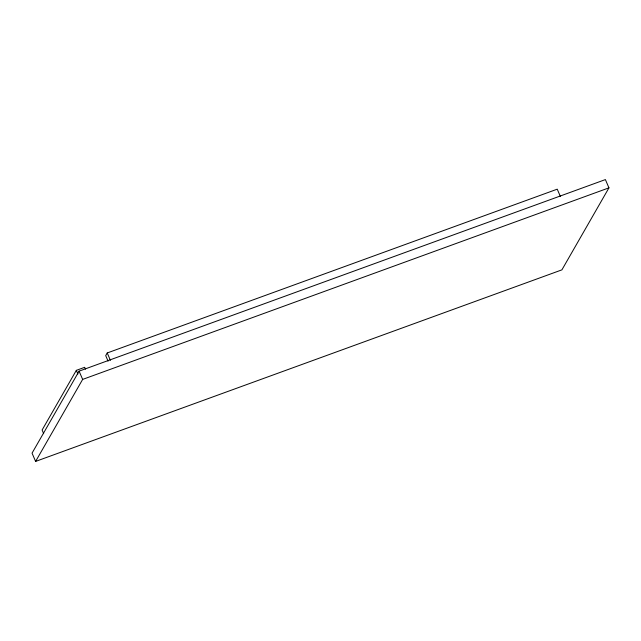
<?xml version="1.0" encoding="UTF-8"?>
<svg xmlns="http://www.w3.org/2000/svg" width="641" height="641" viewBox="0 0 641 641"><rect width="100%" height="100%" fill="white"/><g stroke="black" fill="none" stroke-linecap="round" stroke-linejoin="round"><path stroke-width="0.96" d="M85.453 369.16L84.668 367.317L76.319 370.362L42.106 430.007L43.684 433.685M79.091 371.147L32.05 453.147L35.608 461.416L561.909 269.853L608.95 187.853L605.392 179.584L79.091 371.147L82.649 379.408L35.608 461.416M560.402 196.523L557.237 189.175L107.231 352.967L105.701 355.627L108.073 361.139M82.649 379.408L608.95 187.853M107.231 352.967L110.396 360.314M76.319 370.362L77.906 374.032"/></g></svg>
